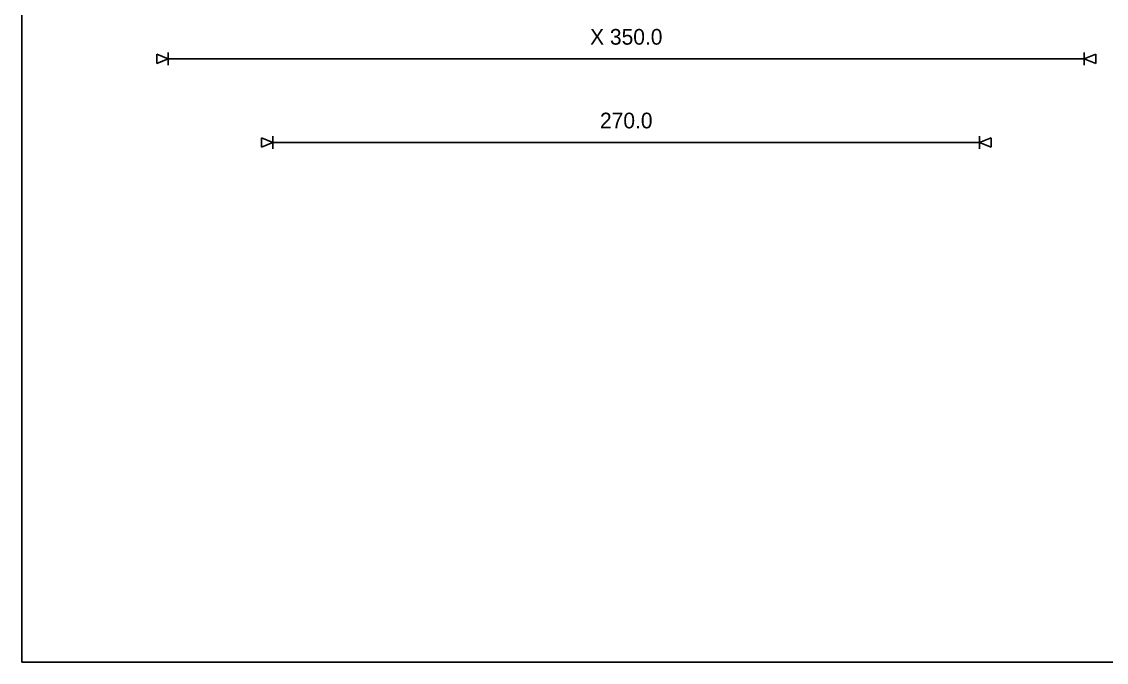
# Model space of a CAD drawing. Extents: x 6 to 588, y 6 to 414.
# Drawn here: x 6 to 213.2, y 6 to 128.5 of the extents above; entities that cross this region are included whole.
import ezdxf
from ezdxf.enums import TextEntityAlignment as Align

# ---------------------------------------------------------------- set-up
doc = ezdxf.new("R2010")
doc.units = 0
for name, color, linetype in [('DIMS', 1, 'CONTINUOUS'), ('FRAME', 250, 'CONTINUOUS'), ('TEXT', 7, 'CONTINUOUS')]:
    doc.layers.add(name, color=color, linetype=linetype)

msp = doc.modelspace()

# ---------------------------------------------------------------- linework, layer by layer
at = {"layer": 'DIMS'}
for p, q in [((34, 122.568), (34, 120.168)), ((209, 122.568), (209, 120.168)), ((31.8, 120.488), (31.8, 122.248)), ((31.8, 122.248), (34, 121.368)), ((34, 121.368), (31.8, 120.488)), ((34, 121.368), (209, 121.368)), ((209, 121.368), (211.2, 122.248)), ((211.2, 120.488), (209, 121.368)), ((211.2, 122.248), (211.2, 120.488)), ((51.8, 104.488), (51.8, 106.248)), ((51.8, 106.248), (54, 105.368)), ((54, 106.568), (54, 104.168)), ((189, 106.568), (189, 104.168)), ((189, 105.368), (191.2, 106.248)), ((191.2, 106.248), (191.2, 104.488)), ((54, 105.368), (51.8, 104.488)), ((54, 105.368), (189, 105.368)), ((191.2, 104.488), (189, 105.368))]:
    msp.add_line(p, q, dxfattribs=at)
at = {"layer": 'FRAME'}
for p, q in [((6, 6), (6, 414)), ((588, 6), (6, 6))]:
    msp.add_line(p, q, dxfattribs=at)

# ---------------------------------------------------------------- texts
at = {"layer": 'TEXT'}
for s, p in [('X 350.0', (121.5, 124.068)), ('270.0', (121.5, 108.068))]:
    msp.add_text(s, height=3, dxfattribs=at).set_placement(p, align=Align.CENTER)

doc.saveas('drawing.dxf')
